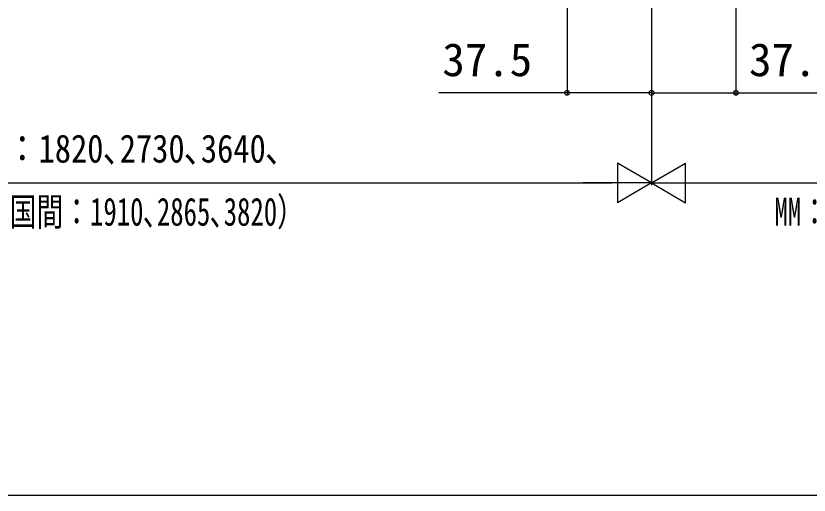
# Model space of a CAD drawing. Units: millimetres, scale not verified. Extents: x -875 to 875, y -1304 to 1296.
# Drawn here: x -66.2 to 286, y -1303.9 to -1091.2 of the extents above; entities that cross this region are included whole.
import ezdxf
from ezdxf.enums import TextEntityAlignment as Align

# ---------------------------------------------------------------- set-up
doc = ezdxf.new("R2010")
doc.units = ezdxf.units.MM
doc.header["$LTSCALE"] = 8
for name, color, linetype in [('0-4_YKK_12', 2, 'Continuous'), ('0-6_YKK_D', 6, 'Continuous'), ('0-7_YKK_ZWAK', 7, 'Continuous')]:
    doc.layers.add(name, color=color, linetype=linetype)
doc.styles.add('ＭＳ ゴシック', font='')
doc.styles.get('ＭＳ ゴシック').set_extended_font_data('MS Gothic')

msp = doc.modelspace()

# ---------------------------------------------------------------- linework, layer by layer
at = {"layer": '0-4_YKK_12'}
msp.add_line((216, -310.9), (216, -1105.4), dxfattribs=at)
at = {"layer": '0-6_YKK_D'}
for p, q in [((178.5, -1085.9), (178.5, -1126.4)), ((253.5, -1085.9), (253.5, -1126.4)), ((216, -1094.9), (216, -1166.4)), ((216, -1094.9), (216, -1126.4)), ((216, -1094.9), (216, -1166.4)), ((216, -1094.9), (216, -1126.4)), ((216, -1165.4), (200.845, -1156.65)), ((200.845, -1156.65), (200.845, -1174.15)), ((216, -1165.4), (231.155, -1156.65)), ((231.155, -1174.15), (231.155, -1156.65)), ((-266.5, -1165.4), (198.5, -1165.4)), ((216, -1165.4), (185.689, -1165.4)), ((216, -1165.4), (200.845, -1174.15)), ((216, -1165.4), (231.155, -1174.15)), ((216, -1165.4), (246.311, -1165.4)), ((233.5, -1165.4), (698.5, -1165.4))]:
    msp.add_line(p, q, dxfattribs=at)
for points in [[(216, -1125.4), (178.5, -1125.4), (121.609, -1125.4)], [(216, -1125.4), (253.5, -1125.4), (310.391, -1125.4)]]:
    msp.add_lwpolyline(points, dxfattribs=at)
for centre in [(178.5, -1125.4), (216, -1125.4), (216, -1125.4), (253.5, -1125.4)]:
    msp.add_circle(centre, 1.075, dxfattribs=at)
at = {"layer": '0-7_YKK_ZWAK'}
msp.add_lwpolyline([(-875, -1303.9), (875, -1303.9), (875, 1246.1)], dxfattribs=at)

# ---------------------------------------------------------------- texts
at = {"layer": '0-6_YKK_D', "style": 'ＭＳ ゴシック'}
for p in [(123.132, -1122.4), (259.323, -1122.4)]:
    msp.add_text('37.5', height=14.66, dxfattribs=at).set_placement(p, align=Align.BOTTOM_LEFT)
for s, width, p in [('L1＝躯体芯々（関東間：1820､2730､3640､', 0.85, (-215.036, -1160.082)), ('MM：2000､3000､4000､九州・四国間：1910､2865､3820）', 0.7, (-229.403, -1188.105)), ('MM：2000､3000､4000､九州・四国間：1910､2865､3820）', 0.7, (270.597, -1188.105))]:
    msp.add_text(s, height=12.46, dxfattribs=dict(at, width=width)).set_placement(p, align=Align.BOTTOM_LEFT)

doc.saveas('drawing.dxf')
